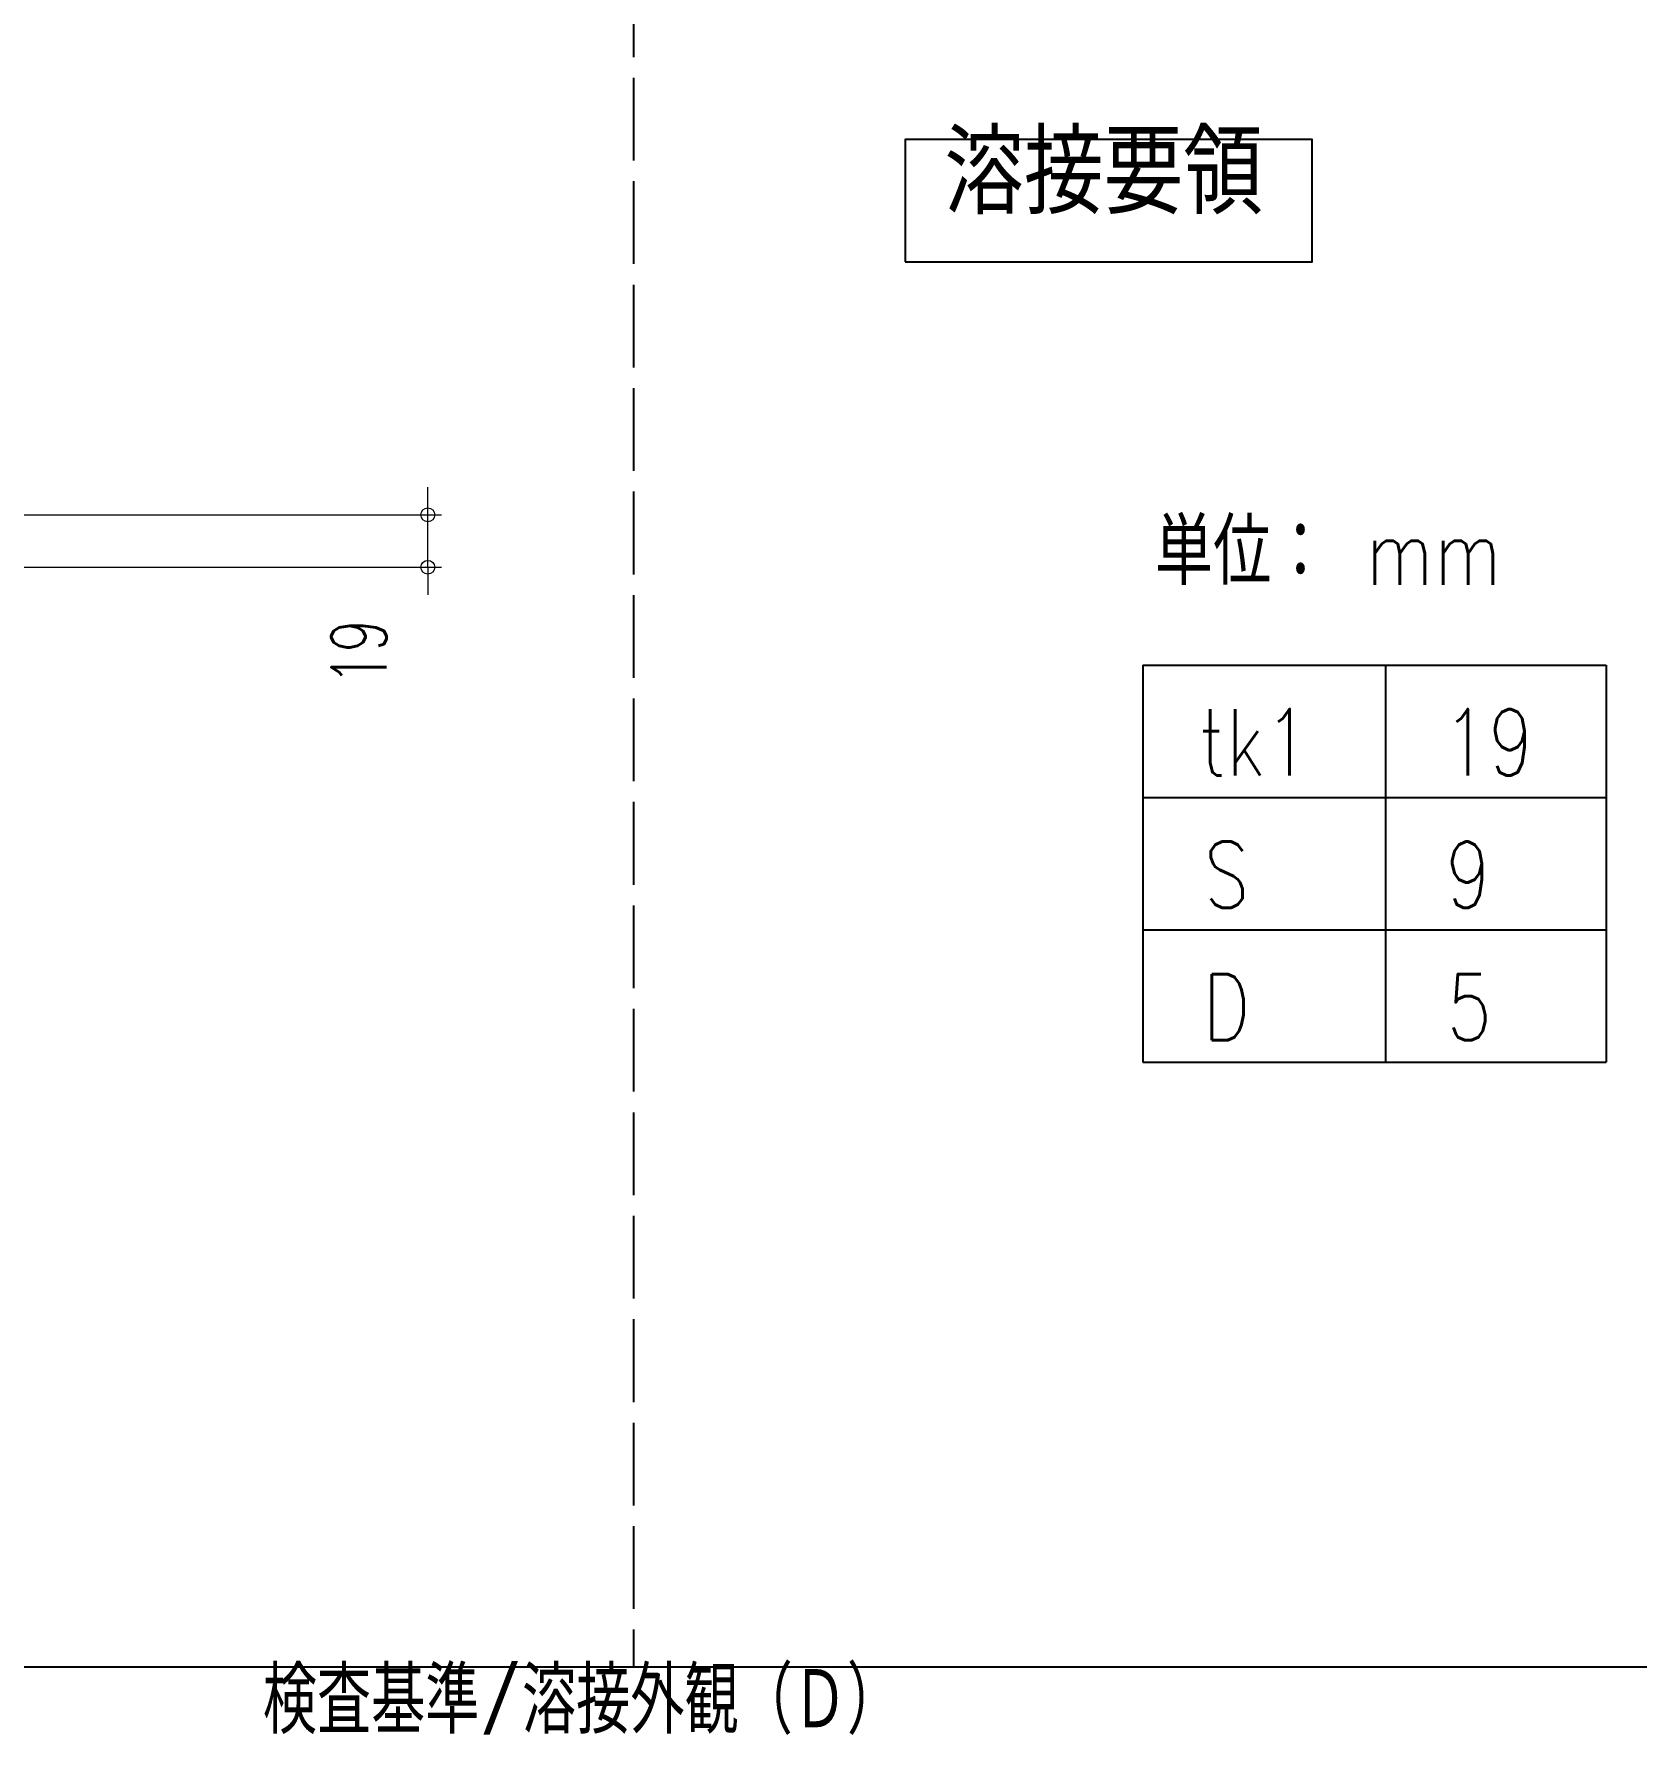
# Model space of a CAD drawing. Header units: millimetres. Extents: x 0 to 18796, y -11 to 7128.
# Drawn here: x 7624 to 8206, y 3051 to 3668 of the extents above; entities that cross this region are included whole.
import ezdxf
from ezdxf.enums import TextEntityAlignment as Align

# ---------------------------------------------------------------- set-up
doc = ezdxf.new("R2010")
doc.units = ezdxf.units.MM
doc.header["$LTSCALE"] = 5
doc.linetypes.add('DASHED', pattern=[7.5, 6, -1.5])
doc.layers.get('0').update_dxf_attribs({"color": 255})
doc.layers.get('DEFPOINTS').update_dxf_attribs({"color": 9})
doc.layers.add('寸法', color=4, linetype='Continuous')
doc.layers.add('文字', color=7, linetype='Continuous')
doc.styles.add('04setumei', font='simplex.shx', dxfattribs={"width": 0.7, "height": 2.5, "bigfont": 'extfont2.shx'})
doc.styles.add('DLSTANDARD1', font='monotxt.shx', dxfattribs={"width": 0.6, "bigfont": 'extfont'})
doc.styles.add('KANJI', font='simplex.shx', dxfattribs={"width": 0.7, "bigfont": 'extfont2.shx'})
doc.dimstyles.new('S5', dxfattribs={"dimscale": 5, "dimtxt": 4, "dimasz": 1, "dimexe": 1, "dimexo": 1.5, "dimgap": 1, "dimtad": 1, "dimtxsty": 'KANJI', "dimblk": 'ORIGIN', "dimcen": 0, "dimclrd": 256, "dimclre": 256, "dimclrt": 256, "dimadec": 0, "dimazin": 0, "dimtfac": 1, "dimtmove": 2, "dimatfit": 2, "dimfxl": 1, "dimtolj": 2, "dimlwd": 5, "dimlwe": 5, "dimarcsym": 0})

# ---------------------------------------------------------------- blocks, each defined once
blk = doc.blocks.new('_Origin')
at = {"color": 0, "linetype": 'ByBlock', "lineweight": -2}
blk.add_line((0, 0), (-1, 0), dxfattribs=at)
blk.add_circle((0, 0), 0.5, dxfattribs=at)
blk = doc.blocks.new('*D98')
at = {"layer": 'DEFPOINTS', "color": 0, "transparency": 16777216}
for p in [(7601.14, 3493.58), (7767.26, 3493.58), (7601.14, 3474.58)]:
    blk.add_point(p, dxfattribs=at)
at = {"layer": '寸法', "lineweight": 5, "transparency": 16777216}
for p, q in [((7767.26, 3498.58), (7767.26, 3503.58)), ((7608.64, 3493.58), (7772.26, 3493.58)), ((7767.26, 3474.58), (7767.26, 3493.58)), ((7608.64, 3474.58), (7772.26, 3474.58)), ((7767.26, 3469.58), (7767.26, 3464.58))]:
    blk.add_line(p, q, dxfattribs=at)
at = {"layer": '寸法', "lineweight": 5, "transparency": 16777216, "xscale": 5, "yscale": 5, "zscale": 5}
for p, rotation in [((7767.26, 3493.58), 270), ((7767.26, 3474.58), 90)]:
    blk.add_blockref('_Origin', p, dxfattribs=dict(at, rotation=rotation))
at = {"layer": '寸法', "linetype": 'Continuous', "transparency": 16777216, "insert": (7742.26, 3443.71), "char_height": 20, "attachment_point": 5, "rotation": 90, "style": 'KANJI'}
blk.add_mtext('\\A2;19', dxfattribs=at)

msp = doc.modelspace()

# ---------------------------------------------------------------- linework, layer by layer
at = {"linetype": 'DASHED', "lineweight": -3}
msp.add_line((7841.799, 4552), (7841.799, 3076), dxfattribs=at)
at = {"linetype": 'Continuous', "lineweight": -3}
msp.add_line((5420, 3076), (8624, 3076), dxfattribs=at)
at = {"layer": '寸法'}
for p, q in [((8026.504, 3439.14), (8026.504, 3343.14)), ((8026.504, 3439.14), (8194.504, 3439.14)), ((8026.504, 3439.14), (8026.504, 3295.14)), ((8114.504, 3439.14), (8114.504, 3295.14)), ((8194.504, 3439.14), (8194.504, 3295.14)), ((8026.504, 3391.14), (8194.504, 3391.14)), ((8026.504, 3343.14), (8194.504, 3343.14)), ((8026.504, 3295.14), (8194.504, 3295.14))]:
    msp.add_line(p, q, dxfattribs=at)
at = {"layer": '寸法', "linetype": 'Continuous'}
msp.add_lwpolyline([(7940.368, 3585.312), (8087.97, 3585.312), (8087.97, 3629.626), (7940.368, 3629.626)], close=True, dxfattribs=at)

# ---------------------------------------------------------------- texts
at = {"color": 0, "linetype": 'Continuous', "ltscale": 6, "style": 'DLSTANDARD1', "width": 0.875}
msp.add_text('溶接要領', height=30, dxfattribs=at).set_placement((7954.567, 3593.592), align=Align.BOTTOM_LEFT)
at = {"layer": '寸法', "style": '04setumei', "width": 0.8}
msp.add_text('単位： mm', height=24, dxfattribs=at).set_placement((8030.878, 3468.178))
for s, p in [('tk1', (8066.961, 3411.14)), ('19', (8151.761, 3411.14)), ('S', (8056.904, 3363.14)), ('9', (8144.446, 3363.14)), ('D', (8056.904, 3315.14)), ('5', (8144.904, 3315.14))]:
    msp.add_text(s, height=24, dxfattribs=at).set_placement(p, align=Align.MIDDLE)
at = {"layer": '文字', "color": 0, "linetype": 'Continuous', "ltscale": 6, "style": 'DLSTANDARD1', "width": 0.74375}
msp.add_text('検査基準/溶接外観（Ｄ）', height=24, dxfattribs=at).set_placement((7707.439, 3044.574), align=Align.BOTTOM_LEFT)

# ---------------------------------------------------------------- dimensions: what is measured, and where the dimension line sits
at = {"layer": '寸法'}
dim = msp.add_linear_dim(base=(7767.262, 3493.585), p1=(7601.142, 3474.585), p2=(7601.142, 3493.585), angle=270, dimstyle='S5', dxfattribs=at)
dim.commit()
dim.dimension.update_dxf_attribs({"geometry": '*D98', "text_midpoint": (7742.262, 3443.706), "dimtype": 160})

doc.saveas('drawing.dxf')
